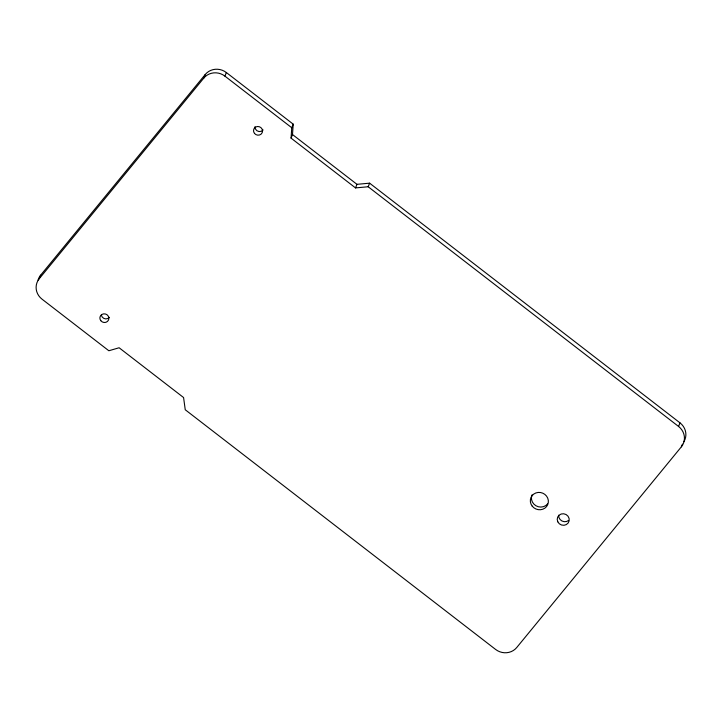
<?xml version="1.0" encoding="UTF-8"?>
<svg xmlns="http://www.w3.org/2000/svg" width="722" height="722" viewBox="0 0 722 722"><rect width="100%" height="100%" fill="white"/><g stroke="black" fill="none" stroke-linecap="round" stroke-linejoin="round"><path stroke-width="1.08" d="M40.64 275.172L39.205 278.764A15.144 14.359 21.9 0 0 41.993 299.134L108.851 350.757L119.112 347.76L183.578 397.542L185.247 409.762L495.644 649.466A15.144 14.359 21.9 0 0 516.726 647.535L681.36 446.828A15.144 14.359 21.9 0 0 678.563 426.458L368.175 186.754L355.522 187.91L291.056 138.128L291.769 127.749L293.213 124.166L226.356 72.534A15.144 14.359 21.9 0 0 205.274 74.465L40.64 275.172A15.144 14.359 21.9 0 0 38.049 280.145M291.056 138.128L292.5 134.545L293.213 124.166M39.205 278.764L203.83 78.057L205.274 74.465M203.83 78.057A15.144 14.359 21.9 0 1 224.912 76.126L226.356 72.534M355.522 187.91L356.966 184.327L369.619 183.171L680.007 422.866A15.144 14.359 21.9 0 1 683.887 441.702M368.175 186.754L369.619 183.171M678.563 426.458L680.007 422.866M681.36 446.828L682.434 444.138M224.912 76.126L291.769 127.749M292.5 134.545L356.966 184.327M263.124 129.933A4.54 4.305 21.9 0 1 254.992 126.639M109.401 317.346A4.54 4.305 21.9 0 1 101.351 314.991M568.575 520.472A6.056 5.74 21.9 0 1 558.675 515.273M547.592 503.92A9.088 8.61 21.9 0 1 535.923 505.743A9.088 8.61 21.9 0 1 532.096 494.778M254.523 133.444A4.54 4.305 21.9 0 0 262.248 132.55A4.54 4.305 21.9 0 0 257.33 126.53A4.54 4.305 21.9 0 0 254.523 133.444M100.8 320.685A4.54 4.305 21.9 0 0 108.553 319.972A4.54 4.305 21.9 0 0 103.787 313.844A4.54 4.305 21.9 0 0 100.8 320.685M557.799 521.816A6.056 5.74 21.9 0 0 568.187 522.972A6.056 5.74 21.9 0 0 563.692 513.775A6.056 5.74 21.9 0 0 557.799 521.816M532.195 506.113A9.088 8.61 21.9 0 0 547.691 504.696A9.088 8.61 21.9 0 0 538.17 492.44A9.088 8.61 21.9 0 0 532.195 506.113"/></g></svg>
